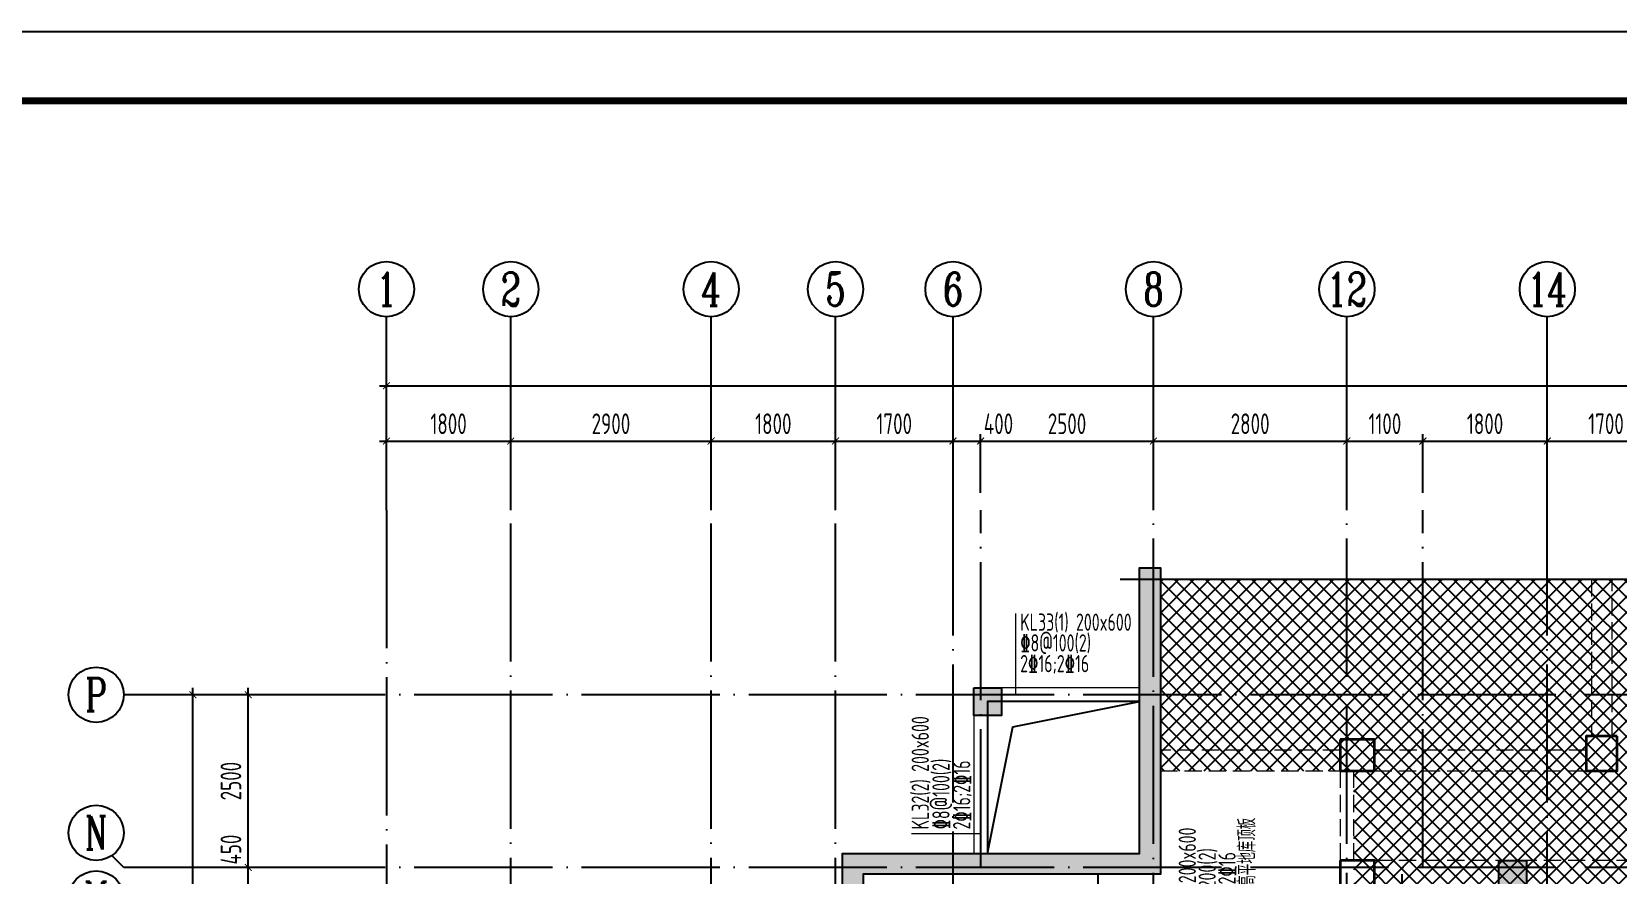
# Model space of a CAD drawing. Extents: x -668857 to 185752, y -270966 to 286822.
# Drawn here: x -95592 to -72646, y 213981 to 226182 of the extents above; entities that cross this region are included whole.
import ezdxf
from ezdxf.enums import TextEntityAlignment as Align

# ---------------------------------------------------------------- set-up
doc = ezdxf.new("R2010")
doc.units = 0
doc.header["$LTSCALE"] = 1000
doc.linetypes.add('DASH', pattern=[0.35, 0.25, -0.1])
doc.linetypes.add('DOTE', pattern=[2.42, 2, -0.2, 0.02, -0.2])
doc.layers.get('0').update_dxf_attribs({"linetype": 'CONTINUOUS'})
doc.layers.get('DEFPOINTS').update_dxf_attribs({"linetype": 'CONTINUOUS'})
for name, color, linetype in [('-TK', 7, 'CONTINUOUS'), ('A-AXIS', 1, 'CONTINUOUS'), ('A-DOTE', 10, 'DOTE'), ('AXIS_NUM', 7, 'CONTINUOUS'), ('S-B板填充', 251, 'CONTINUOUS'), ('S-D洞口', 4, 'CONTINUOUS'), ('S-L主梁线', 4, 'DASH'), ('S-L梁编号', 6, 'CONTINUOUS'), ('S-L梁配筋', 7, 'CONTINUOUS'), ('S-Q墙实线', 6, 'CONTINUOUS'), ('S-Y一般标注', 3, 'CONTINUOUS'), ('S-Z柱实线', 6, 'CONTINUOUS'), ('THIN', 7, 'CONTINUOUS'), ('底图$0$PUB_HATCH', 252, 'CONTINUOUS')]:
    doc.layers.add(name, color=color, linetype=linetype)
doc.layers.add('PUB_HATCH', color=8, linetype='CONTINUOUS', lineweight=9)
doc.styles.add('TSSD_Axis', font='complex.shx', dxfattribs={"width": 0.7, "bigfont": 'hztxt.shx'})
doc.styles.add('TSSD_DIMENSION', font='Tssdeng.shx', dxfattribs={"width": 0.7, "bigfont": 'tssdchn.shx'})
doc.styles.add('TSSD_REIN', font='tssdeng.shx', dxfattribs={"width": 0.7, "height": 300, "bigfont": 'tssdchn.shx'})
doc.dimstyles.new('TSSD_100_100', dxfattribs={"dimtxt": 300, "dimasz": 100, "dimexe": 100, "dimexo": 250, "dimgap": 100, "dimtad": 1, "dimdec": 0, "dimzin": 0, "dimdsep": 46, "dimtxsty": 'TSSD_DIMENSION', "dimblk": 'ARCHTICK', "dimcen": 0, "dimdle": 100, "dimclrt": 7, "dimadec": 0, "dimazin": 0, "dimtfac": 1, "dimtdec": 0, "dimtix": 1, "dimtmove": 2, "dimatfit": 3, "dimldrblk": 'ARCHTICK', "dimfxl": 1, "dimtolj": 1, "dimtzin": 0, "dimarcsym": 0})

# ---------------------------------------------------------------- blocks, each defined once
blk = doc.blocks.new('A1')
blk.add_lwpolyline([(0, 59400), (0, 0), (84100, 0), (84100, 59400)], close=True)
at = {"const_width": 100}
blk.add_lwpolyline([(2500, 58400), (2500, 1000), (83100, 1000), (83100, 58400)], close=True, dxfattribs=at)
blk = doc.blocks.new('ts_axno')
at = {"color": 0, "linetype": 'ByBlock', "lineweight": -2}
blk.add_circle((0, 0), 0.5, dxfattribs=at)
at = {"color": 0, "linetype": 'ByBlock', "lineweight": -2, "style": 'TSSD_Axis', "width": 0.7}
blk.add_attdef('A', text='', height=0.6, dxfattribs=at).set_placement((0, 0), align=Align.MIDDLE_CENTER)
blk = doc.blocks.new('_ArchTick')
at = {"color": 0, "linetype": 'ByBlock', "const_width": 0.15}
blk.add_lwpolyline([(-0.5, -0.5), (0.5, 0.5)], dxfattribs=at)
blk = doc.blocks.new('*D829')
at = {"layer": 'DEFPOINTS', "color": 0, "transparency": 16777216}
for p in [(-219974, 330468), (-221774, 329468), (-219974, 329468)]:
    blk.add_point(p, dxfattribs=at)
at = {"layer": 'S-Y一般标注', "color": 0, "lineweight": -2, "transparency": 16777216}
for p, q in [((-221874, 330468), (-219874, 330468)), ((-221774, 329718), (-221774, 330568)), ((-219974, 329718), (-219974, 330568))]:
    blk.add_line(p, q, dxfattribs=at)
at = {"layer": 'S-Y一般标注', "color": 0, "lineweight": -2, "transparency": 16777216, "xscale": 100, "yscale": 100, "zscale": 100, "rotation": 180}
blk.add_blockref('_ArchTick', (-221774, 330468), dxfattribs=at)
at = {"layer": 'S-Y一般标注', "color": 0, "lineweight": -2, "transparency": 16777216, "xscale": 100, "yscale": 100, "zscale": 100}
blk.add_blockref('_ArchTick', (-219974, 330468), dxfattribs=at)
at = {"layer": 'S-Y一般标注', "color": 7, "transparency": 16777216, "insert": (-220874, 330718), "char_height": 300, "attachment_point": 5, "style": 'TSSD_DIMENSION'}
blk.add_mtext('\\A1;1800', dxfattribs=at)
blk = doc.blocks.new('*D830')
at = {"layer": 'DEFPOINTS', "color": 0, "transparency": 16777216}
for p in [(-217074, 330468), (-219974, 329468), (-217074, 329468)]:
    blk.add_point(p, dxfattribs=at)
at = {"layer": 'S-Y一般标注', "color": 0, "lineweight": -2, "transparency": 16777216}
for p, q in [((-220074, 330468), (-216974, 330468)), ((-219974, 329718), (-219974, 330568)), ((-217074, 329718), (-217074, 330568))]:
    blk.add_line(p, q, dxfattribs=at)
at = {"layer": 'S-Y一般标注', "color": 0, "lineweight": -2, "transparency": 16777216, "xscale": 100, "yscale": 100, "zscale": 100, "rotation": 180}
blk.add_blockref('_ArchTick', (-219974, 330468), dxfattribs=at)
at = {"layer": 'S-Y一般标注', "color": 0, "lineweight": -2, "transparency": 16777216, "xscale": 100, "yscale": 100, "zscale": 100}
blk.add_blockref('_ArchTick', (-217074, 330468), dxfattribs=at)
at = {"layer": 'S-Y一般标注', "color": 7, "transparency": 16777216, "insert": (-218524, 330718), "char_height": 300, "attachment_point": 5, "style": 'TSSD_DIMENSION'}
blk.add_mtext('\\A1;2900', dxfattribs=at)
blk = doc.blocks.new('*D831')
at = {"layer": 'DEFPOINTS', "color": 0, "transparency": 16777216}
for p in [(-215274, 330468), (-217074, 329468), (-215274, 329468)]:
    blk.add_point(p, dxfattribs=at)
at = {"layer": 'S-Y一般标注', "color": 0, "lineweight": -2, "transparency": 16777216}
for p, q in [((-217174, 330468), (-215174, 330468)), ((-217074, 329718), (-217074, 330568)), ((-215274, 329718), (-215274, 330568))]:
    blk.add_line(p, q, dxfattribs=at)
at = {"layer": 'S-Y一般标注', "color": 0, "lineweight": -2, "transparency": 16777216, "xscale": 100, "yscale": 100, "zscale": 100, "rotation": 180}
blk.add_blockref('_ArchTick', (-217074, 330468), dxfattribs=at)
at = {"layer": 'S-Y一般标注', "color": 0, "lineweight": -2, "transparency": 16777216, "xscale": 100, "yscale": 100, "zscale": 100}
blk.add_blockref('_ArchTick', (-215274, 330468), dxfattribs=at)
at = {"layer": 'S-Y一般标注', "color": 7, "transparency": 16777216, "insert": (-216174, 330718), "char_height": 300, "attachment_point": 5, "style": 'TSSD_DIMENSION'}
blk.add_mtext('\\A1;1800', dxfattribs=at)
blk = doc.blocks.new('*D832')
at = {"layer": 'DEFPOINTS', "color": 0, "transparency": 16777216}
for p in [(-213574, 330468), (-215274, 329468), (-213574, 329468)]:
    blk.add_point(p, dxfattribs=at)
at = {"layer": 'S-Y一般标注', "color": 0, "lineweight": -2, "transparency": 16777216}
for p, q in [((-215374, 330468), (-213474, 330468)), ((-215274, 329718), (-215274, 330568)), ((-213574, 329718), (-213574, 330568))]:
    blk.add_line(p, q, dxfattribs=at)
at = {"layer": 'S-Y一般标注', "color": 0, "lineweight": -2, "transparency": 16777216, "xscale": 100, "yscale": 100, "zscale": 100, "rotation": 180}
blk.add_blockref('_ArchTick', (-215274, 330468), dxfattribs=at)
at = {"layer": 'S-Y一般标注', "color": 0, "lineweight": -2, "transparency": 16777216, "xscale": 100, "yscale": 100, "zscale": 100}
blk.add_blockref('_ArchTick', (-213574, 330468), dxfattribs=at)
at = {"layer": 'S-Y一般标注', "color": 7, "transparency": 16777216, "insert": (-214424, 330718), "char_height": 300, "attachment_point": 5, "style": 'TSSD_DIMENSION'}
blk.add_mtext('\\A1;1700', dxfattribs=at)
blk = doc.blocks.new('*D833')
at = {"layer": 'DEFPOINTS', "color": 0, "transparency": 16777216}
for p in [(-213174, 330468), (-213574, 329468), (-213174, 329468)]:
    blk.add_point(p, dxfattribs=at)
at = {"layer": 'S-Y一般标注', "color": 0, "lineweight": -2, "transparency": 16777216}
for p, q in [((-213674, 330468), (-213074, 330468)), ((-213574, 329718), (-213574, 330568)), ((-213174, 329718), (-213174, 330568))]:
    blk.add_line(p, q, dxfattribs=at)
at = {"layer": 'S-Y一般标注', "color": 0, "lineweight": -2, "transparency": 16777216, "xscale": 100, "yscale": 100, "zscale": 100, "rotation": 180}
blk.add_blockref('_ArchTick', (-213574, 330468), dxfattribs=at)
at = {"layer": 'S-Y一般标注', "color": 0, "lineweight": -2, "transparency": 16777216, "xscale": 100, "yscale": 100, "zscale": 100}
blk.add_blockref('_ArchTick', (-213174, 330468), dxfattribs=at)
at = {"layer": 'S-Y一般标注', "color": 7, "transparency": 16777216, "insert": (-212916, 330718), "char_height": 300, "attachment_point": 5, "style": 'TSSD_DIMENSION'}
blk.add_mtext('\\A1;400', dxfattribs=at)
blk = doc.blocks.new('*D834')
at = {"layer": 'DEFPOINTS', "color": 0, "transparency": 16777216}
for p in [(-207874, 330468), (-210674, 329468), (-207874, 329468)]:
    blk.add_point(p, dxfattribs=at)
at = {"layer": 'S-Y一般标注', "color": 0, "lineweight": -2, "transparency": 16777216}
for p, q in [((-210774, 330468), (-207774, 330468)), ((-210674, 329718), (-210674, 330568)), ((-207874, 329718), (-207874, 330568))]:
    blk.add_line(p, q, dxfattribs=at)
at = {"layer": 'S-Y一般标注', "color": 0, "lineweight": -2, "transparency": 16777216, "xscale": 100, "yscale": 100, "zscale": 100, "rotation": 180}
blk.add_blockref('_ArchTick', (-210674, 330468), dxfattribs=at)
at = {"layer": 'S-Y一般标注', "color": 0, "lineweight": -2, "transparency": 16777216, "xscale": 100, "yscale": 100, "zscale": 100}
blk.add_blockref('_ArchTick', (-207874, 330468), dxfattribs=at)
at = {"layer": 'S-Y一般标注', "color": 7, "transparency": 16777216, "insert": (-209274, 330718), "char_height": 300, "attachment_point": 5, "style": 'TSSD_DIMENSION'}
blk.add_mtext('\\A1;2800', dxfattribs=at)
blk = doc.blocks.new('*D835')
at = {"layer": 'DEFPOINTS', "color": 0, "transparency": 16777216}
for p in [(-206774, 330468), (-207874, 329468), (-206774, 329468)]:
    blk.add_point(p, dxfattribs=at)
at = {"layer": 'S-Y一般标注', "color": 0, "lineweight": -2, "transparency": 16777216}
for p, q in [((-207974, 330468), (-206674, 330468)), ((-207874, 329718), (-207874, 330568)), ((-206774, 329718), (-206774, 330568))]:
    blk.add_line(p, q, dxfattribs=at)
at = {"layer": 'S-Y一般标注', "color": 0, "lineweight": -2, "transparency": 16777216, "xscale": 100, "yscale": 100, "zscale": 100, "rotation": 180}
blk.add_blockref('_ArchTick', (-207874, 330468), dxfattribs=at)
at = {"layer": 'S-Y一般标注', "color": 0, "lineweight": -2, "transparency": 16777216, "xscale": 100, "yscale": 100, "zscale": 100}
blk.add_blockref('_ArchTick', (-206774, 330468), dxfattribs=at)
at = {"layer": 'S-Y一般标注', "color": 7, "transparency": 16777216, "insert": (-207324, 330718), "char_height": 300, "attachment_point": 5, "style": 'TSSD_DIMENSION'}
blk.add_mtext('\\A1;1100', dxfattribs=at)
blk = doc.blocks.new('*D836')
at = {"layer": 'DEFPOINTS', "color": 0, "transparency": 16777216}
for p in [(-203274, 330468), (-204974, 329468), (-203274, 329468)]:
    blk.add_point(p, dxfattribs=at)
at = {"layer": 'S-Y一般标注', "color": 0, "lineweight": -2, "transparency": 16777216}
for p, q in [((-205074, 330468), (-203174, 330468)), ((-204974, 329718), (-204974, 330568)), ((-203274, 329718), (-203274, 330568))]:
    blk.add_line(p, q, dxfattribs=at)
at = {"layer": 'S-Y一般标注', "color": 0, "lineweight": -2, "transparency": 16777216, "xscale": 100, "yscale": 100, "zscale": 100, "rotation": 180}
blk.add_blockref('_ArchTick', (-204974, 330468), dxfattribs=at)
at = {"layer": 'S-Y一般标注', "color": 0, "lineweight": -2, "transparency": 16777216, "xscale": 100, "yscale": 100, "zscale": 100}
blk.add_blockref('_ArchTick', (-203274, 330468), dxfattribs=at)
at = {"layer": 'S-Y一般标注', "color": 7, "transparency": 16777216, "insert": (-204124, 330718), "char_height": 300, "attachment_point": 5, "style": 'TSSD_DIMENSION'}
blk.add_mtext('\\A1;1700', dxfattribs=at)
blk = doc.blocks.new('*D851')
at = {"layer": 'DEFPOINTS', "color": 0, "transparency": 16777216}
for p in [(-171774, 331268), (-221774, 329468), (-171774, 329468)]:
    blk.add_point(p, dxfattribs=at)
at = {"layer": 'S-Y一般标注', "color": 0, "lineweight": -2, "transparency": 16777216}
for p, q in [((-221774, 329718), (-221774, 331368)), ((-171774, 329718), (-171774, 331368)), ((-221874, 331268), (-171674, 331268))]:
    blk.add_line(p, q, dxfattribs=at)
at = {"layer": 'S-Y一般标注', "color": 0, "lineweight": -2, "transparency": 16777216, "xscale": 100, "yscale": 100, "zscale": 100, "rotation": 180}
blk.add_blockref('_ArchTick', (-221774, 331268), dxfattribs=at)
at = {"layer": 'S-Y一般标注', "color": 0, "lineweight": -2, "transparency": 16777216, "xscale": 100, "yscale": 100, "zscale": 100}
blk.add_blockref('_ArchTick', (-171774, 331268), dxfattribs=at)
at = {"layer": 'S-Y一般标注', "color": 7, "transparency": 16777216, "insert": (-196774, 331518), "char_height": 300, "attachment_point": 5, "style": 'TSSD_DIMENSION'}
blk.add_mtext('\\A1;50000', dxfattribs=at)
blk = doc.blocks.new('*D858')
at = {"layer": 'DEFPOINTS', "color": 0, "transparency": 16777216}
for p in [(-224574, 326794), (-222774, 326794), (-222774, 311294)]:
    blk.add_point(p, dxfattribs=at)
at = {"layer": 'S-Y一般标注', "color": 0, "lineweight": -2, "transparency": 16777216}
for p, q in [((-223024, 326794), (-224674, 326794)), ((-224574, 311194), (-224574, 326894)), ((-223024, 311294), (-224674, 311294))]:
    blk.add_line(p, q, dxfattribs=at)
at = {"layer": 'S-Y一般标注', "color": 0, "lineweight": -2, "transparency": 16777216, "xscale": 100, "yscale": 100, "zscale": 100}
for p, rotation in [((-224574, 326794), 90), ((-224574, 311294), 270)]:
    blk.add_blockref('_ArchTick', p, dxfattribs=dict(at, rotation=rotation))
at = {"layer": 'S-Y一般标注', "color": 7, "transparency": 16777216, "insert": (-224824, 319044), "char_height": 300, "attachment_point": 5, "rotation": 90, "style": 'TSSD_DIMENSION'}
blk.add_mtext('\\A1;15500', dxfattribs=at)
blk = doc.blocks.new('*D860')
at = {"layer": 'DEFPOINTS', "color": 0, "transparency": 16777216}
for p in [(-223774, 324294), (-222774, 324294), (-222774, 323844)]:
    blk.add_point(p, dxfattribs=at)
at = {"layer": 'S-Y一般标注', "color": 0, "lineweight": -2, "transparency": 16777216}
for p, q in [((-223024, 324294), (-223874, 324294)), ((-223774, 323744), (-223774, 324394)), ((-223024, 323844), (-223874, 323844))]:
    blk.add_line(p, q, dxfattribs=at)
at = {"layer": 'S-Y一般标注', "color": 0, "lineweight": -2, "transparency": 16777216, "xscale": 100, "yscale": 100, "zscale": 100}
for p, rotation in [((-223774, 324294), 90), ((-223774, 323844), 270)]:
    blk.add_blockref('_ArchTick', p, dxfattribs=dict(at, rotation=rotation))
at = {"layer": 'S-Y一般标注', "color": 7, "transparency": 16777216, "insert": (-224024, 324552), "char_height": 300, "attachment_point": 5, "rotation": 90, "style": 'TSSD_DIMENSION'}
blk.add_mtext('\\A1;450', dxfattribs=at)
blk = doc.blocks.new('*D861')
at = {"layer": 'DEFPOINTS', "color": 0, "transparency": 16777216}
for p in [(-223774, 326794), (-222774, 326794), (-222774, 324294)]:
    blk.add_point(p, dxfattribs=at)
at = {"layer": 'S-Y一般标注', "color": 0, "lineweight": -2, "transparency": 16777216}
for p, q in [((-223024, 326794), (-223874, 326794)), ((-223774, 324194), (-223774, 326894)), ((-223024, 324294), (-223874, 324294))]:
    blk.add_line(p, q, dxfattribs=at)
at = {"layer": 'S-Y一般标注', "color": 0, "lineweight": -2, "transparency": 16777216, "xscale": 100, "yscale": 100, "zscale": 100}
for p, rotation in [((-223774, 326794), 90), ((-223774, 324294), 270)]:
    blk.add_blockref('_ArchTick', p, dxfattribs=dict(at, rotation=rotation))
at = {"layer": 'S-Y一般标注', "color": 7, "transparency": 16777216, "insert": (-224024, 325544), "char_height": 300, "attachment_point": 5, "rotation": 90, "style": 'TSSD_DIMENSION'}
blk.add_mtext('\\A1;2500', dxfattribs=at)
blk = doc.blocks.new('*D864')
at = {"layer": 'DEFPOINTS', "color": 0, "transparency": 16777216}
for p in [(-210674, 330468), (-213174, 329468), (-210674, 329468)]:
    blk.add_point(p, dxfattribs=at)
at = {"layer": 'S-Y一般标注', "color": 0, "lineweight": -2, "transparency": 16777216}
for p, q in [((-213274, 330468), (-210574, 330468)), ((-213174, 329718), (-213174, 330568)), ((-210674, 329718), (-210674, 330568))]:
    blk.add_line(p, q, dxfattribs=at)
at = {"layer": 'S-Y一般标注', "color": 0, "lineweight": -2, "transparency": 16777216, "xscale": 100, "yscale": 100, "zscale": 100, "rotation": 180}
blk.add_blockref('_ArchTick', (-213174, 330468), dxfattribs=at)
at = {"layer": 'S-Y一般标注', "color": 0, "lineweight": -2, "transparency": 16777216, "xscale": 100, "yscale": 100, "zscale": 100}
blk.add_blockref('_ArchTick', (-210674, 330468), dxfattribs=at)
at = {"layer": 'S-Y一般标注', "color": 7, "transparency": 16777216, "insert": (-211924, 330718), "char_height": 300, "attachment_point": 5, "style": 'TSSD_DIMENSION'}
blk.add_mtext('\\A1;2500', dxfattribs=at)
blk = doc.blocks.new('*D865')
at = {"layer": 'DEFPOINTS', "color": 0, "transparency": 16777216}
for p in [(-204974, 330468), (-206774, 329468), (-204974, 329468)]:
    blk.add_point(p, dxfattribs=at)
at = {"layer": 'S-Y一般标注', "color": 0, "lineweight": -2, "transparency": 16777216}
for p, q in [((-206874, 330468), (-204874, 330468)), ((-206774, 329718), (-206774, 330568)), ((-204974, 329718), (-204974, 330568))]:
    blk.add_line(p, q, dxfattribs=at)
at = {"layer": 'S-Y一般标注', "color": 0, "lineweight": -2, "transparency": 16777216, "xscale": 100, "yscale": 100, "zscale": 100, "rotation": 180}
blk.add_blockref('_ArchTick', (-206774, 330468), dxfattribs=at)
at = {"layer": 'S-Y一般标注', "color": 0, "lineweight": -2, "transparency": 16777216, "xscale": 100, "yscale": 100, "zscale": 100}
blk.add_blockref('_ArchTick', (-204974, 330468), dxfattribs=at)
at = {"layer": 'S-Y一般标注', "color": 7, "transparency": 16777216, "insert": (-205874, 330718), "char_height": 300, "attachment_point": 5, "style": 'TSSD_DIMENSION'}
blk.add_mtext('\\A1;1800', dxfattribs=at)
blk = doc.blocks.new('A$C028C60F5')
at = {"color": 6}
blk.add_lwpolyline([(400, 0), (0, 0), (0, -400), (400, -400)], close=True, dxfattribs=at)
at = {"layer": 'PUB_HATCH'}
blk.add_solid([(0, -400), (400, -400), (0, 0), (400, 0)], dxfattribs=at)
blk = doc.blocks.new('20210825.01504759')
at = {"layer": 'S-Z柱实线', "color": 2, "lineweight": 35}
for points in [[(8700, 16650), (8700, 16200), (9200, 16200), (9200, 16650)], [(12713, 16700), (12263, 16700), (12263, 16200), (12713, 16200)], [(8700, 14900), (8700, 14450), (9200, 14450), (9200, 14900)]]:
    blk.add_lwpolyline(points, close=True, dxfattribs=at)
at = {"layer": 'S-Z柱实线', "extrusion": (0, 0, -1), "zscale": -1}
for p in [(-3800, 17400), (-11400, 14900)]:
    blk.add_blockref('A$C028C60F5', p, dxfattribs=at)
blk = doc.blocks.new('20210825.01395608')
at = {"layer": 'A-AXIS'}
for p, q in [((83598.7, -233739.7), (83598.7, -230939.7)), ((85398.7, -233739.7), (85398.7, -230939.7)), ((88298.7, -233739.7), (88298.7, -230939.7)), ((90098.7, -233739.7), (90098.7, -230939.7)), ((91798.7, -233739.7), (91798.7, -230939.7)), ((94698.7, -233739.7), (94698.7, -230939.7)), ((97498.7, -233739.7), (97498.7, -230939.7)), ((100398.7, -233739.7), (100398.7, -230939.7)), ((82598.7, -236413.2), (79798.7, -236413.2)), ((79798.7, -238913.2), (79627.1, -238741.6)), ((82598.7, -238913.2), (79798.7, -238913.2))]:
    blk.add_line(p, q, dxfattribs=at)
at = {"layer": 'A-DOTE'}
for p, q in [((83598.7, -233739.7), (83598.7, -255388.1)), ((85398.7, -245613.2), (85398.7, -233739.7)), ((88298.7, -245613.2), (88298.7, -233739.7)), ((90098.7, -245613.2), (90098.7, -233739.7)), ((91798.7, -242813.2), (91798.7, -233739.7)), ((92198.7, -238913.2), (92198.7, -233739.7)), ((94698.7, -243413), (94698.7, -233739.7)), ((97498.7, -243413), (97498.7, -233739.7)), ((98598.7, -238913.2), (98598.7, -233739.7)), ((100398.7, -242813.2), (100398.7, -233739.7)), ((136822.6, -236413.2), (82598.7, -236413.2)), ((136822.6, -238913.2), (82598.7, -238913.2)), ((93898.7, -241013.2), (93898.7, -238913.2)), ((98298.7, -241013.2), (98298.7, -238913.2))]:
    blk.add_line(p, q, dxfattribs=at)
at = {"layer": 'A-AXIS'}
ref = blk.add_blockref('ts_axno', (83598.7, -230539.7), dxfattribs=dict(at, xscale=800, yscale=800, zscale=800))
ref.add_attrib('1', '1', dxfattribs={"layer": 'AXIS_NUM', "height": 480, "style": 'TSSD_Axis', "width": 0.7}).set_placement((83598.7, -230539.7), align=Align.MIDDLE_CENTER)
ref = blk.add_blockref('ts_axno', (85398.7, -230539.7), dxfattribs=dict(at, xscale=800, yscale=800, zscale=800))
ref.add_attrib('2', '2', dxfattribs={"layer": 'AXIS_NUM', "height": 480, "style": 'TSSD_Axis', "width": 0.7}).set_placement((85398.7, -230539.7), align=Align.MIDDLE_CENTER)
ref = blk.add_blockref('ts_axno', (88298.7, -230539.7), dxfattribs=dict(at, xscale=800, yscale=800, zscale=800))
ref.add_attrib('3', '4', dxfattribs={"layer": 'AXIS_NUM', "height": 480, "style": 'TSSD_Axis', "width": 0.7}).set_placement((88298.7, -230539.7), align=Align.MIDDLE_CENTER)
ref = blk.add_blockref('ts_axno', (90098.7, -230539.7), dxfattribs=dict(at, xscale=800, yscale=800, zscale=800))
ref.add_attrib('4', '5', dxfattribs={"layer": 'AXIS_NUM', "height": 480, "style": 'TSSD_Axis', "width": 0.7}).set_placement((90098.7, -230539.7), align=Align.MIDDLE_CENTER)
ref = blk.add_blockref('ts_axno', (91798.7, -230539.7), dxfattribs=dict(at, xscale=800, yscale=800, zscale=800))
ref.add_attrib('5', '6', dxfattribs={"layer": 'AXIS_NUM', "height": 480, "style": 'TSSD_Axis', "width": 0.7}).set_placement((91798.7, -230539.7), align=Align.MIDDLE_CENTER)
ref = blk.add_blockref('ts_axno', (94698.7, -230539.7), dxfattribs=dict(at, xscale=800, yscale=800, zscale=800))
ref.add_attrib('6', '8', dxfattribs={"layer": 'AXIS_NUM', "height": 480, "style": 'TSSD_Axis', "width": 0.7}).set_placement((94698.7, -230539.7), align=Align.MIDDLE_CENTER)
ref = blk.add_blockref('ts_axno', (97498.7, -230539.7), dxfattribs=dict(at, xscale=800, yscale=800, zscale=800))
ref.add_attrib('7', '12', dxfattribs={"layer": 'AXIS_NUM', "height": 480, "style": 'TSSD_Axis', "width": 0.7}).set_placement((97498.7, -230539.7), align=Align.MIDDLE_CENTER)
ref = blk.add_blockref('ts_axno', (100398.7, -230539.7), dxfattribs=dict(at, xscale=800, yscale=800, zscale=800))
ref.add_attrib('8', '14', dxfattribs={"layer": 'AXIS_NUM', "height": 480, "style": 'TSSD_Axis', "width": 0.7}).set_placement((100398.7, -230539.7), align=Align.MIDDLE_CENTER)
ref = blk.add_blockref('ts_axno', (79398.7, -236413.2), dxfattribs=dict(at, xscale=800, yscale=800, zscale=800))
ref.add_attrib('G', 'P', dxfattribs={"layer": 'AXIS_NUM', "height": 480, "style": 'TSSD_Axis', "width": 0.7}).set_placement((79398.7, -236413.2), align=Align.MIDDLE_CENTER)
ref = blk.add_blockref('ts_axno', (79398.7, -238413.2), dxfattribs=dict(at, xscale=800, yscale=800, zscale=800))
ref.add_attrib('G', 'N', dxfattribs={"layer": 'AXIS_NUM', "height": 480, "style": 'TSSD_Axis', "width": 0.7}).set_placement((79398.7, -238413.2), align=Align.MIDDLE_CENTER)
ref = blk.add_blockref('ts_axno', (79398.7, -239363.2), dxfattribs=dict(at, xscale=800, yscale=800, zscale=800))
ref.add_attrib('G', 'M', dxfattribs={"layer": 'AXIS_NUM', "height": 480, "style": 'TSSD_Axis', "width": 0.7}).set_placement((79398.7, -239363.2), align=Align.MIDDLE_CENTER)
at = {"layer": 'S-Y一般标注'}
for base, p1, p2, picture, middle in [((133598.7, -231939.7), (83598.7, -233739.7), (133598.7, -233739.7), '*D851', (108598.7, -231689.7)), ((85398.7, -232739.7), (83598.7, -233739.7), (85398.7, -233739.7), '*D829', (84498.7, -232489.7)), ((88298.7, -232739.7), (85398.7, -233739.7), (88298.7, -233739.7), '*D830', (86848.7, -232489.7)), ((90098.7, -232739.7), (88298.7, -233739.7), (90098.7, -233739.7), '*D831', (89198.7, -232489.7)), ((91798.7, -232739.7), (90098.7, -233739.7), (91798.7, -233739.7), '*D832', (90948.7, -232489.7)), ((94698.7, -232739.7), (92198.7, -233739.7), (94698.7, -233739.7), '*D864', (93448.7, -232489.7)), ((97498.7, -232739.7), (94698.7, -233739.7), (97498.7, -233739.7), '*D834', (96098.7, -232489.7)), ((98598.7, -232739.7), (97498.7, -233739.7), (98598.7, -233739.7), '*D835', (98048.7, -232489.7)), ((100398.7, -232739.7), (98598.7, -233739.7), (100398.7, -233739.7), '*D865', (99498.7, -232489.7)), ((102098.7, -232739.7), (100398.7, -233739.7), (102098.7, -233739.7), '*D836', (101248.7, -232489.7))]:
    dim = blk.add_linear_dim(base=base, p1=p1, p2=p2, dimstyle='TSSD_100_100', dxfattribs=at)
    dim.commit()
    dim.dimension.update_dxf_attribs({"geometry": picture, "text_midpoint": middle, "insert": (305372.3, -563207.3)})
dim = blk.add_linear_dim(base=(92198.7, -232739.7), p1=(91798.7, -233739.7), p2=(92198.7, -233739.7), dimstyle='TSSD_100_100', dxfattribs=at)
dim.commit()
dim.dimension.update_dxf_attribs({"geometry": '*D833', "text_midpoint": (92456.8, -232489.7), "dimtype": 128, "insert": (305372.3, -563207.3)})
for base, p1, picture, middle in [((80798.7, -236413.2), (82598.7, -251913.2), '*D858', (80548.7, -244163.2)), ((81598.7, -236413.2), (82598.7, -238913.2), '*D861', (81348.7, -237663.2))]:
    dim = blk.add_linear_dim(base=base, p1=p1, p2=(82598.7, -236413.2), angle=90, dimstyle='TSSD_100_100', dxfattribs=at)
    dim.commit()
    dim.dimension.update_dxf_attribs({"geometry": picture, "text_midpoint": middle, "insert": (305372.3, -563207.3)})
dim = blk.add_linear_dim(base=(81598.7, -238913.2), p1=(82598.7, -239363.2), p2=(82598.7, -238913.2), angle=90, dimstyle='TSSD_100_100', dxfattribs=at)
dim.commit()
dim.dimension.update_dxf_attribs({"geometry": '*D860', "text_midpoint": (81348.7, -238655.2), "dimtype": 128, "insert": (305372.3, -563207.3)})

msp = doc.modelspace()

# ---------------------------------------------------------------- hatches: boundary and pattern name
at = {"layer": 'S-B板填充'}
h = msp.add_hatch(dxfattribs=at)
h.set_pattern_fill('HOLE_MATETIEL', color=252, scale=50, style=0)
h.set_pattern_definition([(45, (0, 0), (-112.2532, 112.2532), []), (135, (0, 0), (-112.2532, -112.2532), [])])
h.paths.add_polyline_path([(-38234.64, 210280.89), (-39945.93, 210280.89), (-39945.93, 218254.45), (-79258.55, 218254.45), (-79258.55, 215480.89), (-76458.55, 215480.89), (-76458.55, 212080.89), (-73558.55, 212080.89), (-73558.55, 209680.89), (-72106.83, 209680.89), (-72058.55, 210280.89), (-58858.55, 210280.89), (-58858.55, 209680.89), (-57358.55, 209680.89), (-57358.55, 212080.89), (-54458.55, 212080.89), (-54458.55, 213680.89), (-54708.55, 213680.89), (-54708.55, 214180.89), (-50658.55, 214180.89), (-50658.55, 212080.89), (-48558.55, 212080.89), (-48558.55, 209680.89), (-47058.55, 209680.89), (-47058.55, 210280.89), (-40358.55, 210280.89), (-40358.55, 203280.89), (-40058.55, 203280.89), (-40058.55, 202777.89), (-49658.55, 202780.89), (-49658.55, 201580.89), (-56258.55, 201580.89), (-56258.55, 202780.89), (-74658.55, 202780.89), (-74658.55, 201580.89), (-81258.55, 201580.89), (-81258.55, 202780.89), (-90358.55, 202780.89), (-90358.55, 198606.02), (-86495.93, 198606.02), (-69995.93, 198606.02), (-69995.93, 198606.02), (-38236.95, 198606.02)])
at = {"layer": '底图$0$PUB_HATCH', "linetype": 'ByBlock'}
h = msp.add_hatch(dxfattribs=at)
h.set_pattern_fill('钢筋混凝土', color=8, scale=50)
h.set_pattern_definition([(45, (-986995.95, 465451.47), (-88.388348, 88.388348), []), (50, (-986995.95, 465451.47), (358.63009, -31.37607), [37.5, -412.5]), (355, (-986995.95, 465451.47), (-69.37567, 376.09607), [30, -330]), (100.4514, (-986966.06, 465448.86), (289.25469, 344.71977), [31.8701, -350.57106]), (46.1842, (-986995.95, 465551.47), (533.62052, -82.7595), [56.25, -618.75]), (96.6356, (-986951.5, 465544.6), (467.33135, 487.05894), [47.80514, -525.8565]), (351.1842, (-986995.95, 465551.47), (467.33097, 487.0593), [45, -495]), (21, (-986945.95, 465526.47), (298.45353, -201.309445), [37.5, -412.5]), (326, (-986945.95, 465526.47), (121.65767, 362.57502), [30, -330]), (71.4514, (-986921.08, 465509.7), (420.11131, 161.26525), [31.8701, -350.57106]), (37.5, (-986995.95, 465451.47), (6.079928, 166.446927), [0, -326, 0, -335, 0, -331.25]), (7.5, (-986995.95, 465451.47), (131.53477, 197.205856), [0, -191, 0, -318.5, 0, -126.25]), (327.5, (-987107.45, 465451.47), (266.911218, -11.277436), [0, -125, 0, -390, 0, -517.5]), (317.5, (-987157.45, 465451.47), (291.593085, 50.05249), [0, -162.5, 0, -259, 0, -367.5])])
h.paths.add_polyline_path([(-90658.31, 212075.9), (-83858.44, 212080.89), (-83858.44, 214280.89), (-79558.44, 214280.89), (-79558.44, 218419), (-79258.44, 218419), (-79258.44, 213980.89), (-83558.44, 213980.89), (-83558.44, 211780.89), (-90358.31, 211775.9), (-90358.31, 198580.93), (-90358.31, 198585.92), (-90360.89, 198283.6), (-90658.31, 198280.93)])

# ---------------------------------------------------------------- linework, layer by layer
at = {"layer": 'S-D洞口', "color": 5}
msp.add_lwpolyline([(-81758.54, 214280.89), (-79558.55, 214280.89), (-79558.55, 216480.9), (-81758.54, 216480.9), (-81758.54, 214280.89), (-81391.88, 216114.23), (-79558.55, 216480.9)], dxfattribs=at)
at = {"layer": 'S-L主梁线', "linetype": 'DASH', "lineweight": 18}
for p, q in [((-73020.93, 218254.45), (-73020.93, 215980.89)), ((-72720.93, 215980.89), (-72720.93, 218254.45)), ((-76658.55, 215780.89), (-79258.55, 215780.89)), ((-73095.93, 215780.89), (-76158.55, 215780.89)), ((-79258.55, 215480.89), (-76658.55, 215480.89)), ((-76658.55, 215480.89), (-76658.55, 214180.89)), ((-76458.55, 214180.89), (-76458.55, 215480.89)), ((-76158.55, 215480.89), (-73095.93, 215480.89)), ((-72058.55, 214180.89), (-76158.55, 214180.89))]:
    msp.add_line(p, q, dxfattribs=at)
at = {"layer": 'S-L主梁线', "linetype": 'ByBlock', "lineweight": 18}
for p, q in [((-79558.55, 216680.9), (-81558.54, 216680.9)), ((-81558.54, 216480.9), (-79558.55, 216480.9)), ((-81958.54, 216280.9), (-81958.54, 214280.89)), ((-81758.54, 214280.89), (-81758.54, 216280.89))]:
    msp.add_line(p, q, dxfattribs=at)
at = {"layer": 'S-L梁编号', "lineweight": 18}
for p, q in [((-81349.47, 216580.9), (-81349.47, 217756.82)), ((-81858.62, 214567.61), (-82858.22, 214567.61))]:
    msp.add_line(p, q, dxfattribs=at)
at = {"layer": 'S-Q墙实线', "linetype": 'ByBlock'}
msp.add_lwpolyline([(-90658.31, 212075.9), (-83858.44, 212080.89), (-83858.44, 214280.89), (-79558.44, 214280.89), (-79558.44, 218419), (-79258.44, 218419), (-79258.44, 213980.89), (-83558.44, 213980.89), (-83558.44, 211780.89), (-90358.31, 211775.9), (-90358.31, 198580.93), (-90358.31, 198585.92), (-90360.89, 198283.6), (-90360.89, 198283.6), (-90360.89, 198283.6), (-90658.31, 198280.93)], close=True, dxfattribs=at)
at = {"layer": 'THIN'}
msp.add_lwpolyline([(-79838.55, 218254.45), (-59919.74, 218254.45), (-59849.74, 218474.45), (-59729.74, 218034.45), (-59659.74, 218254.45), (-39740.93, 218254.45)], dxfattribs=at)

# ---------------------------------------------------------------- block references
at = {"layer": '-TK'}
msp.add_blockref('A1', (-104047.8, 166782.28), dxfattribs=at)
at = {"layer": 'A-DOTE'}
msp.add_blockref('20210825.01395608', (-174057.25, 452994.14), dxfattribs=at)
at = {"layer": 'S-Z柱实线'}
msp.add_blockref('20210825.01504759', (-85358.55, 199280.93), dxfattribs=at)

# ---------------------------------------------------------------- texts
at = {"layer": 'S-L梁编号', "color": 6, "style": 'TSSD_REIN', "width": 0.7}
msp.add_text('KL33(1) 200x600', height=250, dxfattribs=at).set_placement((-81286.97, 217506.82))
for s, p in [('KL32(2) 200x600', (-82608.22, 214630.11)), ('L2(1) 200x600', (-78743.65, 213303.47))]:
    msp.add_text(s, height=250, rotation=90, dxfattribs=at).set_placement(p)
at = {"layer": 'S-L梁配筋', "color": 7, "style": 'TSSD_REIN', "width": 0.7}
for s, p in [('%%1328@100(2)', (-81286.97, 217206.82)), ('2%%13216;2%%13216', (-81286.97, 216906.82))]:
    msp.add_text(s, height=250, dxfattribs=at).set_placement(p)
for s, p in [('%%1328@100(2)', (-82308.22, 214630.11)), ('%%1328@200(2)', (-78456.15, 213303.47)), ('2%%13216;2%%13216', (-78168.65, 213303.47))]:
    msp.add_text(s, height=250, rotation=90, dxfattribs=at).set_placement(p)
at = {"layer": 'S-L梁配筋', "color": 1, "style": 'TSSD_REIN', "width": 0.7}
for s, p in [('2%%13216;2%%13216', (-82008.22, 214630.11)), ('梁顶标高平地库顶板', (-77881.15, 213303.47))]:
    msp.add_text(s, height=250, rotation=90, dxfattribs=at).set_placement(p)

doc.saveas('drawing.dxf')
